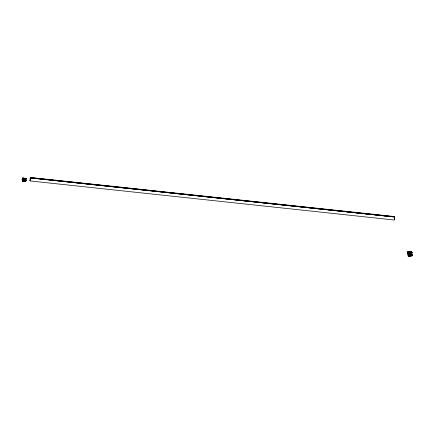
<?xml version="1.0" encoding="UTF-8"?>
<svg xmlns="http://www.w3.org/2000/svg" width="434" height="434" viewBox="0 0 434 434"><rect width="100%" height="100%" fill="white"/><g stroke="black" fill="none" stroke-linecap="round" stroke-linejoin="round"><path stroke-width="0.65" d="M30.304 177.463L30.017 180.945L394.3 220.011L394.625 217.038L394.587 216.533L30.304 177.463L30.017 180.945M394.267 219.506L394.587 216.533M410.765 252.018L412.012 252.252L407.933 251.91L407.9 251.481L408.437 251.59M410.949 254.612L412.191 254.845L408.112 254.503L408.079 254.069L408.616 254.178M22.541 179.215L24.998 179.502L24.082 179.443M22.633 180.577L25.091 180.864L24.179 180.81M408.085 253.033L410.781 253.282L410.461 253.174L410.786 253.369L410.276 253.369L410.797 253.51L408.031 253.315M408.117 253.456L410.493 253.733L408.036 253.445M408.22 256.038L408.714 256.006M22.53 179.085L24.977 179.226L22.519 178.944M22.655 180.869L25.422 181.065L24.901 180.924L25.411 180.918L25.091 180.723M24.944 180.739L24.657 180.718M410.531 256.196L410.244 256.174M22.628 179.372L25.009 179.643L22.552 179.361M22.752 181.152C29.176 181.401 20.327 181.835 23.127 180.549M408.096 253.179L410.477 253.456L408.02 253.174M408.123 253.602L410.504 253.874L408.058 253.738L407.998 252.908L410.466 253.31L409.55 253.255M408.199 255.762L408.904 255.756M408.09 254.221L412.159 254.601M23.138 181.011C20.789 180.929 29.262 181.732 22.731 180.886M24.532 178.933L25.297 179.28L24.217 179.231M24.689 181.135L25.449 181.483L24.375 181.434M410.059 253.581L410.824 253.928L409.745 253.879M411.182 251.883L411.98 252.013L407.911 251.628M411.361 254.47L412.159 254.601M409.902 256.049L410.976 256.103L408.182 255.496L408.242 256.326L411.009 256.521L410.488 256.38L410.998 256.38L410.673 256.185M409.734 255.848L410.651 255.903L408.193 255.642M409.761 256.266L410.678 256.32L408.21 255.908L410.656 256.044L408.193 255.615M31.449 177.804L393.486 216.745L31.46 177.918M30.342 177.967L394.625 217.038M22.676 181.146L23.192 181.26M407.917 251.704L411.568 252.187L411.269 252.094M408.009 253.027L408.719 253.168M408.047 253.592L408.568 253.711M408.096 254.291L411.752 254.78L411.448 254.687M23.252 179.356L22.617 179.247M23.349 180.718L22.714 180.615M408.931 256.174L408.296 256.071M23.04 179.058L22.606 178.976M408.719 255.881L408.286 255.8M23.002 178.77C20.648 179.432 26.311 180.121 24.809 179.562L25.308 179.47L22.606 179.106M408.53 253.418L408.106 253.337M22.747 178.412C21.749 178.271 23.734 178.52 22.742 178.352M393.654 216.517L393.676 216.854L31.275 177.983L31.253 177.647M407.927 251.997L412.116 252.631L407.927 251.997M408.112 254.59L412.3 255.225L408.112 254.59M22.546 179.611C20.268 179.356 24.402 179.784 22.546 179.611M408.041 253.836C405.763 253.586 409.902 254.015 408.041 253.836M22.676 178.786L24.966 179.085L22.676 178.786M22.856 180.718L25.101 181.005L22.856 180.718M408.437 256.174L410.689 256.467L408.437 256.174M22.633 180.115L23.208 180.197L22.633 180.115M408.003 252.566L408.578 252.648L408.003 252.566M408.188 255.154L408.763 255.235L408.188 255.154M22.931 178.086L22.405 178.114L26.539 178.558L22.931 178.086M22.959 178.488L22.432 178.52L26.566 178.965L22.959 178.488M23.056 179.866L22.53 179.898L26.664 180.343L23.056 179.866M23.083 180.273L22.563 180.3L26.691 180.745L23.083 180.273M408.427 252.317L407.906 252.344L412.04 252.789L408.427 252.317M408.459 252.718L407.933 252.751L412.067 253.196L408.459 252.718M408.611 254.904L408.085 254.937L412.219 255.382L408.611 254.904M408.638 255.311L408.117 255.338L412.246 255.783L408.638 255.311M23.322 178.152L22.573 178.135L26.382 178.542L23.322 178.152M23.349 178.558L22.601 178.542L26.409 178.944L23.349 178.558M23.447 179.936L22.698 179.92L26.507 180.322L23.447 179.936M23.474 180.338L22.725 180.322L26.534 180.728L23.474 180.338M408.817 252.382L408.069 252.366L411.877 252.772L408.817 252.382M408.85 252.789L408.101 252.767L411.904 253.174L408.85 252.789M409.002 254.975L408.253 254.953L412.061 255.36L409.002 254.975M409.029 255.376L408.28 255.36L412.088 255.767L409.029 255.376"/></g></svg>
